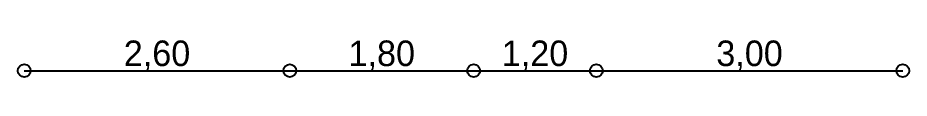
# Model space of a CAD drawing. Extents: x -110 to 3211, y -163 to 893.
# Drawn here: x 280.72 to 289.44, y 875.38 to 875.75 of the extents above; entities that cross this region are included whole.
import ezdxf

# ---------------------------------------------------------------- set-up
doc = ezdxf.new("R2010")
doc.units = 0
doc.header["$LTSCALE"] = 0.8
doc.header["$MEASUREMENT"] = 0
doc.layers.get('0').update_dxf_attribs({"color": 5, "linetype": 'CONTINUOUS'})
doc.layers.get('DEFPOINTS').update_dxf_attribs({"linetype": 'CONTINUOUS'})
doc.layers.add('COTATITION', color=5, linetype='CONTINUOUS')
doc.dimstyles.new('ISO-25', dxfattribs={"dimtxt": 0.25, "dimasz": 0.25, "dimexe": 1.25, "dimexo": 0.625, "dimgap": 0.001, "dimtad": 1, "dimzin": 1, "dimtxsty": 'Standard', "dimblk": 'SMALL', "dimcen": 0.25, "dimse1": 1, "dimse2": 1, "dimazin": 0, "dimtfac": 1, "dimtmove": 1, "dimatfit": 3, "dimldrblk": 'SMALL', "dimfxl": 1, "dimarcsym": 0})

# ---------------------------------------------------------------- blocks, each defined once
blk = doc.blocks.new('_Small')
at = {"color": 0, "linetype": 'ByBlock', "lineweight": -2}
blk.add_circle((0, 0), 0.25, dxfattribs=at)
blk = doc.blocks.new('*D168')
at = {"layer": 'COTATITION', "color": 0, "lineweight": -2, "ltscale": 0.3, "transparency": 16777216}
blk.add_line((280.7794, 875.4416), (283.3794, 875.4416), dxfattribs=at)
at = {"layer": 'DEFPOINTS', "color": 0, "ltscale": 0.3, "transparency": 16777216}
for p in [(280.7794, 875.4416), (283.3794, 875.4416), (283.3794, 875.4416)]:
    blk.add_point(p, dxfattribs=at)
at = {"layer": 'COTATITION', "color": 0, "lineweight": -2, "ltscale": 0.3, "transparency": 16777216, "xscale": 0.250000000000011, "yscale": 0.250000000000011, "zscale": 0.250000000000011, "rotation": 180}
blk.add_blockref('_Small', (280.7794, 875.4416), dxfattribs=at)
at = {"layer": 'COTATITION', "color": 0, "lineweight": -2, "ltscale": 0.3, "transparency": 16777216, "xscale": 0.250000000000011, "yscale": 0.250000000000011, "zscale": 0.250000000000011}
blk.add_blockref('_Small', (283.3794, 875.4416), dxfattribs=at)
at = {"layer": 'COTATITION', "color": 0, "ltscale": 0.3, "transparency": 16777216, "insert": (282.0794, 875.5885), "char_height": 0.25, "attachment_point": 5}
blk.add_mtext('2,60', dxfattribs=at)
blk = doc.blocks.new('*D169')
at = {"layer": 'COTATITION', "color": 0, "lineweight": -2, "ltscale": 0.3, "transparency": 16777216}
blk.add_line((283.3794, 875.4416), (285.1794, 875.4416), dxfattribs=at)
at = {"layer": 'DEFPOINTS', "color": 0, "ltscale": 0.3, "transparency": 16777216}
for p in [(283.3794, 875.4416), (285.1794, 875.4416), (285.1794, 875.4416)]:
    blk.add_point(p, dxfattribs=at)
at = {"layer": 'COTATITION', "color": 0, "lineweight": -2, "ltscale": 0.3, "transparency": 16777216, "xscale": 0.250000000000011, "yscale": 0.250000000000011, "zscale": 0.250000000000011, "rotation": 180}
blk.add_blockref('_Small', (283.3794, 875.4416), dxfattribs=at)
at = {"layer": 'COTATITION', "color": 0, "lineweight": -2, "ltscale": 0.3, "transparency": 16777216, "xscale": 0.250000000000011, "yscale": 0.250000000000011, "zscale": 0.250000000000011}
blk.add_blockref('_Small', (285.1794, 875.4416), dxfattribs=at)
at = {"layer": 'COTATITION', "color": 0, "ltscale": 0.3, "transparency": 16777216, "insert": (284.2794, 875.5885), "char_height": 0.25, "attachment_point": 5}
blk.add_mtext('1,80', dxfattribs=at)
blk = doc.blocks.new('*D170')
at = {"layer": 'COTATITION', "color": 0, "lineweight": -2, "ltscale": 0.3, "transparency": 16777216}
blk.add_line((285.1794, 875.4416), (286.3794, 875.4416), dxfattribs=at)
at = {"layer": 'DEFPOINTS', "color": 0, "ltscale": 0.3, "transparency": 16777216}
for p in [(285.1794, 875.4416), (286.3794, 875.4416), (286.3794, 875.4416)]:
    blk.add_point(p, dxfattribs=at)
at = {"layer": 'COTATITION', "color": 0, "lineweight": -2, "ltscale": 0.3, "transparency": 16777216, "xscale": 0.250000000000011, "yscale": 0.250000000000011, "zscale": 0.250000000000011, "rotation": 180}
blk.add_blockref('_Small', (285.1794, 875.4416), dxfattribs=at)
at = {"layer": 'COTATITION', "color": 0, "lineweight": -2, "ltscale": 0.3, "transparency": 16777216, "xscale": 0.250000000000011, "yscale": 0.250000000000011, "zscale": 0.250000000000011}
blk.add_blockref('_Small', (286.3794, 875.4416), dxfattribs=at)
at = {"layer": 'COTATITION', "color": 0, "ltscale": 0.3, "transparency": 16777216, "insert": (285.7794, 875.5885), "char_height": 0.25, "attachment_point": 5}
blk.add_mtext('1,20', dxfattribs=at)
blk = doc.blocks.new('*D171')
at = {"layer": 'COTATITION', "color": 0, "lineweight": -2, "ltscale": 0.3, "transparency": 16777216}
blk.add_line((286.3794, 875.4416), (289.3794, 875.4416), dxfattribs=at)
at = {"layer": 'DEFPOINTS', "color": 0, "ltscale": 0.3, "transparency": 16777216}
for p in [(286.3794, 875.4416), (289.3794, 875.4416), (289.3794, 875.4416)]:
    blk.add_point(p, dxfattribs=at)
at = {"layer": 'COTATITION', "color": 0, "lineweight": -2, "ltscale": 0.3, "transparency": 16777216, "xscale": 0.250000000000011, "yscale": 0.250000000000011, "zscale": 0.250000000000011, "rotation": 180}
blk.add_blockref('_Small', (286.3794, 875.4416), dxfattribs=at)
at = {"layer": 'COTATITION', "color": 0, "lineweight": -2, "ltscale": 0.3, "transparency": 16777216, "xscale": 0.250000000000011, "yscale": 0.250000000000011, "zscale": 0.250000000000011}
blk.add_blockref('_Small', (289.3794, 875.4416), dxfattribs=at)
at = {"layer": 'COTATITION', "color": 0, "ltscale": 0.3, "transparency": 16777216, "insert": (287.8794, 875.5885), "char_height": 0.25, "attachment_point": 5}
blk.add_mtext('3,00', dxfattribs=at)

msp = doc.modelspace()

# ---------------------------------------------------------------- dimensions: what is measured, and where the dimension line sits
at = {"layer": 'COTATITION', "ltscale": 0.3}
for base, p1, p2, picture, middle in [((283.3794, 875.4416), (280.7794, 875.4416), (283.3794, 875.4416), '*D168', (282.0794, 875.5885)), ((285.1794, 875.4416), (283.3794, 875.4416), (285.1794, 875.4416), '*D169', (284.2794, 875.5885)), ((286.3794, 875.4416), (285.1794, 875.4416), (286.3794, 875.4416), '*D170', (285.7794, 875.5885)), ((289.3794, 875.4416), (286.3794, 875.4416), (289.3794, 875.4416), '*D171', (287.8794, 875.5885))]:
    dim = msp.add_linear_dim(base=base, p1=p1, p2=p2, dimstyle='ISO-25', override={"dimtmove": 1, "dimfxl": 1.25, "dimarcsym": 2}, dxfattribs=at)
    dim.commit()
    dim.dimension.update_dxf_attribs({"geometry": picture, "text_midpoint": middle})

doc.saveas('drawing.dxf')
